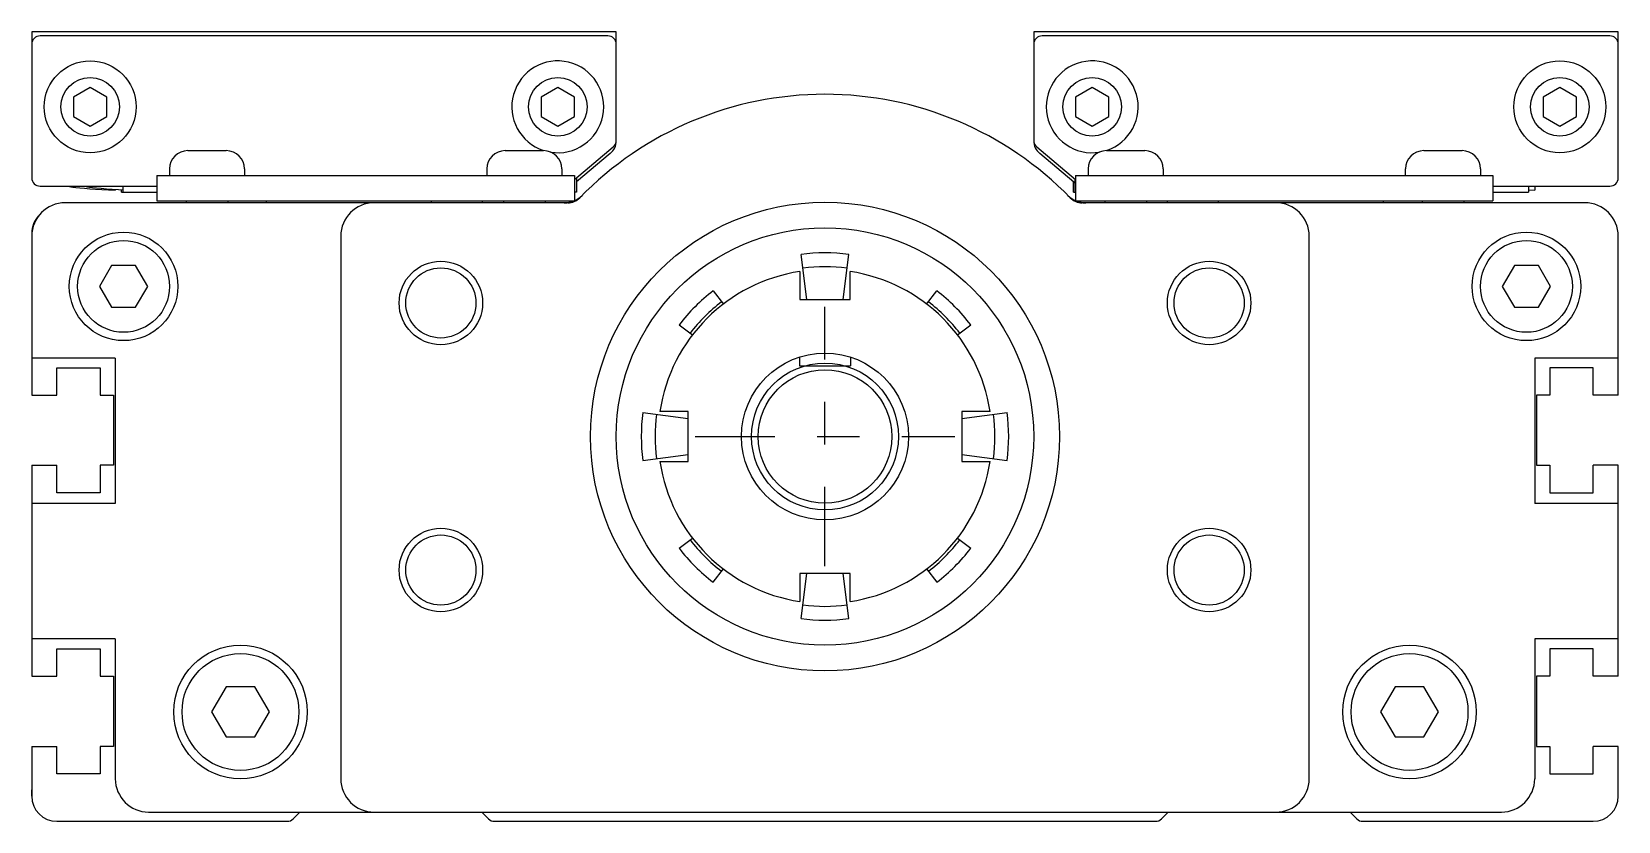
# Model space of a CAD drawing. Extents: x 8 to 48, y 2.1 to 24.2.
# Drawn here: x 44.275 to 48.015, y 12.903 to 14.766 of the extents above; entities that cross this region are included whole.
import ezdxf

# ---------------------------------------------------------------- set-up
doc = ezdxf.new("R2010")
doc.units = 0
doc.header["$LTSCALE"] = 0.5
doc.header["$MEASUREMENT"] = 0
doc.linetypes.add('CENTER', pattern=[0.6, 0.375, -0.075, 0.075, -0.075])
doc.layers.get('0').update_dxf_attribs({"linetype": 'CONTINUOUS'})

msp = doc.modelspace()

# ---------------------------------------------------------------- linework, layer by layer
for p, q in [((44.2747, 14.7656), (44.2747, 14.4211)), ((45.6526, 14.7656), (44.2747, 14.7656)), ((45.6329, 14.7557), (44.2944, 14.7557)), ((45.6526, 14.509), (45.6526, 14.7656)), ((46.6369, 14.7656), (46.6369, 14.509)), ((48.0148, 14.7656), (46.6369, 14.7656)), ((47.9951, 14.7557), (46.6566, 14.7557)), ((48.0148, 14.4211), (48.0148, 14.7656)), ((44.4125, 14.6338), (44.3731, 14.6111)), ((44.4518, 14.6111), (44.4125, 14.6338)), ((45.5148, 14.6338), (45.4755, 14.6111)), ((45.5542, 14.6111), (45.5148, 14.6338)), ((46.7747, 14.6338), (46.7353, 14.6111)), ((46.814, 14.6111), (46.7747, 14.6338)), ((47.877, 14.6338), (47.8377, 14.6111)), ((47.9164, 14.6111), (47.877, 14.6338)), ((44.3731, 14.6111), (44.3731, 14.5657)), ((44.4518, 14.5657), (44.4518, 14.6111)), ((45.4755, 14.6111), (45.4755, 14.5657)), ((45.5542, 14.5657), (45.5542, 14.6111)), ((46.7353, 14.6111), (46.7353, 14.5657)), ((46.814, 14.5657), (46.814, 14.6111)), ((47.8377, 14.6111), (47.8377, 14.5657)), ((47.9164, 14.5657), (47.9164, 14.6111)), ((44.3731, 14.5657), (44.4125, 14.5429)), ((44.4125, 14.5429), (44.4518, 14.5657)), ((45.4755, 14.5657), (45.5148, 14.5429)), ((45.5148, 14.5429), (45.5542, 14.5657)), ((46.7353, 14.5657), (46.7747, 14.5429)), ((46.7747, 14.5429), (46.814, 14.5657)), ((47.8377, 14.5657), (47.877, 14.5429)), ((47.877, 14.5429), (47.9164, 14.5657)), ((44.6428, 14.4851), (44.7333, 14.4851)), ((45.3908, 14.4851), (45.4814, 14.4851)), ((45.5542, 14.4172), (45.6456, 14.4939)), ((45.6386, 14.4782), (45.5593, 14.4117)), ((46.6439, 14.4939), (46.7353, 14.4172)), ((46.7315, 14.4106), (46.6509, 14.4782)), ((46.8081, 14.4851), (46.8987, 14.4851)), ((47.5562, 14.4851), (47.6467, 14.4851)), ((44.5995, 14.4418), (44.5995, 14.4261)), ((44.7766, 14.4418), (44.7766, 14.4261)), ((45.3475, 14.4418), (45.3475, 14.4261)), ((45.5247, 14.4418), (45.5247, 14.4261)), ((46.7648, 14.4418), (46.7648, 14.4261)), ((46.942, 14.4418), (46.942, 14.4261)), ((47.5128, 14.4418), (47.5128, 14.4261)), ((47.69, 14.4418), (47.69, 14.4261)), ((44.2944, 14.4014), (44.5699, 14.4014)), ((44.4893, 14.4014), (44.4893, 14.3871)), ((44.5699, 14.4261), (44.5699, 14.367)), ((44.5699, 14.4261), (45.5542, 14.4261)), ((45.5542, 14.4261), (45.5542, 14.3677)), ((45.5593, 14.4215), (45.5593, 14.3871)), ((46.7302, 14.3871), (46.7302, 14.4106)), ((46.7334, 14.4188), (46.7334, 14.3871)), ((46.7353, 14.4261), (46.7353, 14.3677)), ((46.7353, 14.4261), (47.7195, 14.4261)), ((47.7195, 14.4261), (47.7195, 14.367)), ((47.7195, 14.4014), (47.9951, 14.4014)), ((47.8034, 14.4014), (47.8034, 14.3871)), ((47.818, 14.4014), (47.818, 14.3915)), ((44.3787, 14.398), (44.3878, 14.3971)), ((44.4715, 14.3939), (44.4715, 14.3915)), ((44.4861, 14.3871), (44.4861, 14.393)), ((44.4861, 14.3871), (44.5699, 14.3871)), ((44.5699, 14.367), (45.5526, 14.367)), ((44.6388, 14.367), (44.6388, 14.362)), ((44.7373, 14.367), (44.7373, 14.362)), ((44.8281, 14.362), (44.8281, 14.367)), ((45.2173, 14.362), (45.2173, 14.367)), ((45.3377, 14.362), (45.3377, 14.367)), ((45.3869, 14.367), (45.3869, 14.362)), ((45.4853, 14.367), (45.4853, 14.362)), ((45.5593, 14.3871), (45.5542, 14.3871)), ((46.7302, 14.3871), (46.7353, 14.3871)), ((46.7369, 14.367), (47.7195, 14.367)), ((46.8042, 14.367), (46.8042, 14.362)), ((46.9026, 14.367), (46.9026, 14.362)), ((46.9518, 14.362), (46.9518, 14.367)), ((47.0722, 14.362), (47.0722, 14.367)), ((47.4614, 14.362), (47.4614, 14.367)), ((47.5522, 14.367), (47.5522, 14.362)), ((47.6506, 14.367), (47.6506, 14.362)), ((47.7195, 14.3871), (47.8034, 14.3871)), ((47.8034, 14.3924), (47.818, 14.3915)), ((45.5383, 14.362), (44.3534, 14.362)), ((47.9361, 14.362), (46.7512, 14.362)), ((44.2747, 14.2833), (44.2747, 13.9082)), ((45.003, 14.2833), (45.003, 13.0037)), ((47.2865, 13.0037), (47.2865, 14.2833)), ((48.0148, 13.9082), (48.0148, 14.2833)), ((44.4628, 14.2143), (44.4344, 14.165)), ((44.5196, 14.2143), (44.4628, 14.2143)), ((44.548, 14.165), (44.5196, 14.2143)), ((46.1022, 14.1337), (46.0882, 14.2402)), ((46.1872, 14.1337), (46.2013, 14.2402)), ((47.7699, 14.2143), (47.7415, 14.165)), ((47.8267, 14.2143), (47.7699, 14.2143)), ((47.8551, 14.165), (47.8267, 14.2143)), ((46.0857, 14.2001), (46.0857, 14.1337)), ((46.2038, 14.1337), (46.2038, 14.2001)), ((44.4344, 14.165), (44.4628, 14.1158)), ((44.5196, 14.1158), (44.548, 14.165)), ((45.8811, 14.1544), (45.9051, 14.1231)), ((46.3844, 14.1231), (46.4084, 14.1544)), ((47.7415, 14.165), (47.7699, 14.1158)), ((47.8267, 14.1158), (47.8551, 14.165)), ((44.4628, 14.1158), (44.5196, 14.1158)), ((46.0857, 14.1337), (46.2038, 14.1337)), ((47.7699, 14.1158), (47.8267, 14.1158)), ((45.8012, 14.0745), (45.8325, 14.0504)), ((46.457, 14.0504), (46.4883, 14.0745)), ((44.4717, 13.996), (44.2747, 13.996)), ((44.4717, 13.996), (44.4717, 13.653)), ((46.0847, 13.9983), (46.0847, 13.9777)), ((46.2047, 13.9983), (46.2047, 13.9777)), ((48.0148, 13.996), (47.8178, 13.996)), ((47.8178, 13.996), (47.8178, 13.653)), ((46.0847, 13.9777), (46.2047, 13.9777)), ((45.7154, 13.8674), (45.8219, 13.8533)), ((45.8219, 13.8699), (45.7555, 13.8699)), ((45.8219, 13.7518), (45.8219, 13.8699)), ((46.534, 13.8699), (46.4676, 13.8699)), ((46.4676, 13.8699), (46.4676, 13.7518)), ((46.4676, 13.8533), (46.5741, 13.8674)), ((45.7154, 13.7543), (45.8219, 13.7683)), ((46.4676, 13.7683), (46.5741, 13.7543)), ((44.2747, 13.7429), (44.2747, 13.2454)), ((45.7555, 13.7518), (45.8219, 13.7518)), ((46.4676, 13.7518), (46.534, 13.7518)), ((48.0148, 13.2454), (48.0148, 13.7429)), ((44.4717, 13.653), (44.2747, 13.653)), ((48.0148, 13.653), (47.8178, 13.653)), ((45.8012, 13.5472), (45.8325, 13.5712)), ((46.457, 13.5712), (46.4883, 13.5472)), ((45.8811, 13.4673), (45.9051, 13.4986)), ((46.2038, 13.488), (46.0857, 13.488)), ((46.0857, 13.488), (46.0857, 13.4216)), ((46.0882, 13.3815), (46.1022, 13.488)), ((46.2013, 13.3815), (46.1872, 13.488)), ((46.2038, 13.4216), (46.2038, 13.488)), ((46.3844, 13.4986), (46.4084, 13.4673)), ((44.4717, 13.334), (44.2747, 13.334)), ((44.4717, 13.334), (44.4717, 13.0037)), ((47.8178, 13.334), (47.8178, 13.0037)), ((48.0148, 13.334), (47.8178, 13.334)), ((44.7327, 13.2203), (44.6986, 13.1612)), ((44.8009, 13.2203), (44.7327, 13.2203)), ((44.835, 13.1612), (44.8009, 13.2203)), ((47.4886, 13.2203), (47.4545, 13.1612)), ((47.5568, 13.2203), (47.4886, 13.2203)), ((47.5909, 13.1612), (47.5568, 13.2203)), ((44.6986, 13.1612), (44.7327, 13.1022)), ((44.8009, 13.1022), (44.835, 13.1612)), ((47.4545, 13.1612), (47.4886, 13.1022)), ((47.5568, 13.1022), (47.5909, 13.1612)), ((44.7327, 13.1022), (44.8009, 13.1022)), ((47.4886, 13.1022), (47.5568, 13.1022)), ((44.2747, 13.0801), (44.2747, 12.9624)), ((48.0148, 12.9624), (48.0148, 13.0801)), ((44.2747, 12.9624), (44.2747, 12.9774)), ((48.0148, 12.9624), (48.0148, 12.9774)), ((44.5497, 12.925), (47.7398, 12.925)), ((44.9066, 12.925), (44.8907, 12.9091)), ((45.3516, 12.9091), (45.3357, 12.925)), ((46.9538, 12.925), (46.9379, 12.9091)), ((47.3988, 12.9091), (47.3829, 12.925)), ((44.3337, 12.9034), (44.8768, 12.9034)), ((45.3655, 12.9034), (46.924, 12.9034)), ((47.4127, 12.9034), (47.9558, 12.9034))]:
    msp.add_line(p, q)
at = {"color": 2, "linetype": 'CENTER'}
for p, q in [((46.1447, 13.5048), (46.1447, 14.1168)), ((45.8387, 13.8108), (46.4507, 13.8108))]:
    msp.add_line(p, q, dxfattribs=at)
at = {"color": 7, "linetype": 'CONTINUOUS'}
for p, q in [((44.3339, 13.9082), (44.3339, 13.9732)), ((44.3339, 13.9732), (44.4362, 13.9732)), ((44.4362, 13.9732), (44.4362, 13.9082)), ((47.8533, 13.9732), (47.8533, 13.9082)), ((47.9556, 13.9732), (47.8533, 13.9732)), ((47.9556, 13.9082), (47.9556, 13.9732)), ((44.2747, 13.9082), (44.3339, 13.9082)), ((44.4362, 13.9082), (44.4677, 13.9082)), ((44.4677, 13.9082), (44.4677, 13.7429)), ((47.8533, 13.9082), (47.8218, 13.9082)), ((47.8218, 13.9082), (47.8218, 13.7429)), ((48.0148, 13.9082), (47.9556, 13.9082)), ((44.2747, 13.7429), (44.3339, 13.7429)), ((44.3339, 13.6779), (44.3339, 13.7429)), ((44.4362, 13.7429), (44.4362, 13.6779)), ((44.4677, 13.7429), (44.4362, 13.7429)), ((47.8218, 13.7429), (47.8533, 13.7429)), ((47.8533, 13.7429), (47.8533, 13.6779)), ((48.0148, 13.7429), (47.9556, 13.7429)), ((47.9556, 13.6779), (47.9556, 13.7429)), ((44.4362, 13.6779), (44.3339, 13.6779)), ((47.8533, 13.6779), (47.9556, 13.6779)), ((44.3339, 13.3104), (44.4362, 13.3104)), ((44.3339, 13.2454), (44.3339, 13.3104)), ((44.4362, 13.3104), (44.4362, 13.2454)), ((47.8533, 13.3104), (47.8533, 13.2454)), ((47.9556, 13.3104), (47.8533, 13.3104)), ((47.9556, 13.2454), (47.9556, 13.3104)), ((44.2747, 13.2454), (44.3339, 13.2454)), ((44.4362, 13.2454), (44.4677, 13.2454)), ((44.4677, 13.2454), (44.4677, 13.0801)), ((47.8218, 13.2454), (47.8218, 13.0801)), ((47.8533, 13.2454), (47.8218, 13.2454)), ((48.0148, 13.2454), (47.9556, 13.2454)), ((44.2747, 13.0801), (44.3339, 13.0801)), ((44.3339, 13.0151), (44.3339, 13.0801)), ((44.4677, 13.0801), (44.4362, 13.0801)), ((44.4362, 13.0801), (44.4362, 13.0151)), ((47.8218, 13.0801), (47.8533, 13.0801)), ((47.8533, 13.0801), (47.8533, 13.0151)), ((48.0148, 13.0801), (47.9556, 13.0801)), ((47.9556, 13.0151), (47.9556, 13.0801)), ((44.4362, 13.0151), (44.3339, 13.0151)), ((47.8533, 13.0151), (47.9556, 13.0151))]:
    msp.add_line(p, q, dxfattribs=at)
for points in [[(44.3634, 14.401), (44.3638, 14.4008), (44.3665, 14.3998), (44.3715, 14.3989), (44.3787, 14.398)], [(44.4028, 14.401), (44.4031, 14.4008), (44.4059, 14.3998), (44.4109, 14.3989), (44.418, 14.398), (44.4272, 14.3971), (44.4382, 14.3962), (44.4507, 14.3952), (44.4646, 14.3943), (44.4795, 14.3934), (44.4893, 14.3928)], [(44.3878, 14.3971), (44.3988, 14.3962), (44.4114, 14.3952), (44.4252, 14.3943), (44.4401, 14.3934), (44.4556, 14.3925), (44.4715, 14.3915)]]:
    msp.add_lwpolyline(points)
for centre, radius in [((44.4125, 14.5884), 0.1083), ((47.877, 14.5884), 0.1083), ((44.4125, 14.5884), 0.0689), ((45.5148, 14.5884), 0.0689), ((46.7747, 14.5884), 0.0689), ((47.877, 14.5884), 0.0689), ((46.1447, 13.8108), 0.5528), ((44.4912, 14.165), 0.128), ((46.1447, 13.8108), 0.4921), ((47.7983, 14.165), 0.128), ((44.4912, 14.165), 0.1083), ((47.7983, 14.165), 0.1083), ((45.2392, 14.1258), 0.0984), ((47.0503, 14.1258), 0.0984), ((45.2392, 14.1258), 0.0827), ((47.0503, 14.1258), 0.0827), ((46.1447, 13.8108), 0.1968), ((46.1447, 13.8108), 0.1732), ((46.1447, 13.8108), 0.1575), ((45.2392, 13.4959), 0.0984), ((45.2392, 13.4959), 0.0827), ((47.0503, 13.4959), 0.0984), ((47.0503, 13.4959), 0.0827), ((44.7668, 13.1612), 0.1575), ((47.5227, 13.1612), 0.1575), ((44.7668, 13.1612), 0.1378), ((47.5227, 13.1612), 0.1378)]:
    msp.add_circle(centre, radius)
for centre, radius, start, end in [((44.2944, 14.736), 0.0197, 90, 180), ((45.6329, 14.736), 0.0197, 0, 90), ((46.6566, 14.736), 0.0197, 90, 180), ((47.9951, 14.736), 0.0197, 0, 90), ((45.5148, 14.5884), 0.1083, 260.818, 252.033), ((46.7747, 14.5884), 0.1083, 287.967, 279.182), ((46.1447, 13.8108), 0.8071, 44.2407, 135.7593), ((44.6428, 14.4418), 0.0433, 90, 180), ((44.7333, 14.4418), 0.0433, 0, 90), ((45.3908, 14.4418), 0.0433, 90, 180), ((45.4814, 14.4418), 0.0433, 0, 90), ((45.6133, 14.5083), 0.0394, 310, 0), ((45.6329, 14.509), 0.0197, 310, 0), ((46.6566, 14.509), 0.0197, 180, 230), ((46.6762, 14.5083), 0.0394, 180, 230), ((46.8081, 14.4418), 0.0433, 90, 180), ((46.8987, 14.4418), 0.0433, 0, 90), ((47.5562, 14.4418), 0.0433, 90, 180), ((47.6467, 14.4418), 0.0433, 0, 90), ((44.2944, 14.4211), 0.0197, 180, 270), ((46.7568, 14.4407), 0.0394, 230, 233.4328), ((47.9951, 14.4211), 0.0197, 270, 0), ((45.5301, 14.4211), 0.0591, 270, 315.1572), ((45.5383, 14.4014), 0.0394, 270, 315.7593), ((46.7594, 14.4211), 0.0591, 224.8428, 270), ((46.7512, 14.4014), 0.0394, 224.2407, 270), ((44.3534, 14.2833), 0.0787, 90, 180), ((44.3337, 14.2905), 0.0591, 136.3107, 180), ((44.3337, 14.2905), 0.0591, 136.3107, 180), ((45.0818, 14.2833), 0.0787, 90, 180), ((47.2077, 14.2833), 0.0787, 0, 90), ((47.9361, 14.2833), 0.0787, 0, 90), ((46.1447, 13.8108), 0.4331, 82.5, 97.5), ((46.1447, 13.8108), 0.3937, 98.6269, 171.3731), ((46.1447, 13.8108), 0.4005, 82.5, 97.5), ((46.1447, 13.8108), 0.3937, 8.6269, 81.3731), ((46.1447, 13.8108), 0.4331, 127.5, 142.5), ((46.1447, 13.8108), 0.4331, 37.5, 52.5), ((46.1447, 13.8108), 0.4005, 127.5, 142.5), ((46.1447, 13.8108), 0.4005, 37.5, 52.5), ((46.1447, 13.8108), 0.4331, 172.5, 187.5), ((46.1447, 13.8108), 0.4005, 172.5, 187.5), ((46.1447, 13.8108), 0.4005, 352.5, 7.5), ((46.1447, 13.8108), 0.4331, 352.5, 7.5), ((46.1447, 13.8108), 0.3937, 188.6269, 261.3731), ((46.1447, 13.8108), 0.3937, 278.6269, 351.3731), ((46.1447, 13.8108), 0.4331, 217.5, 232.5), ((46.1447, 13.8108), 0.4005, 217.5, 232.5), ((46.1447, 13.8108), 0.4005, 307.5, 322.5), ((46.1447, 13.8108), 0.4331, 307.5, 322.5), ((46.1447, 13.8108), 0.4005, 262.5, 277.5), ((46.1447, 13.8108), 0.4331, 262.5, 277.5), ((44.5504, 13.0037), 0.0787, 180, 270), ((45.0818, 13.0037), 0.0787, 180, 270), ((47.2077, 13.0037), 0.0787, 270, 0), ((47.7391, 13.0037), 0.0787, 270, 0), ((44.3337, 12.9624), 0.0591, 180, 270), ((47.9558, 12.9624), 0.0591, 270, 0), ((44.8768, 12.923), 0.0197, 270, 315), ((45.3655, 12.923), 0.0197, 225, 270), ((46.924, 12.923), 0.0197, 270, 315), ((47.4127, 12.923), 0.0197, 225, 270)]:
    msp.add_arc(centre, radius, start, end)

doc.saveas('drawing.dxf')
